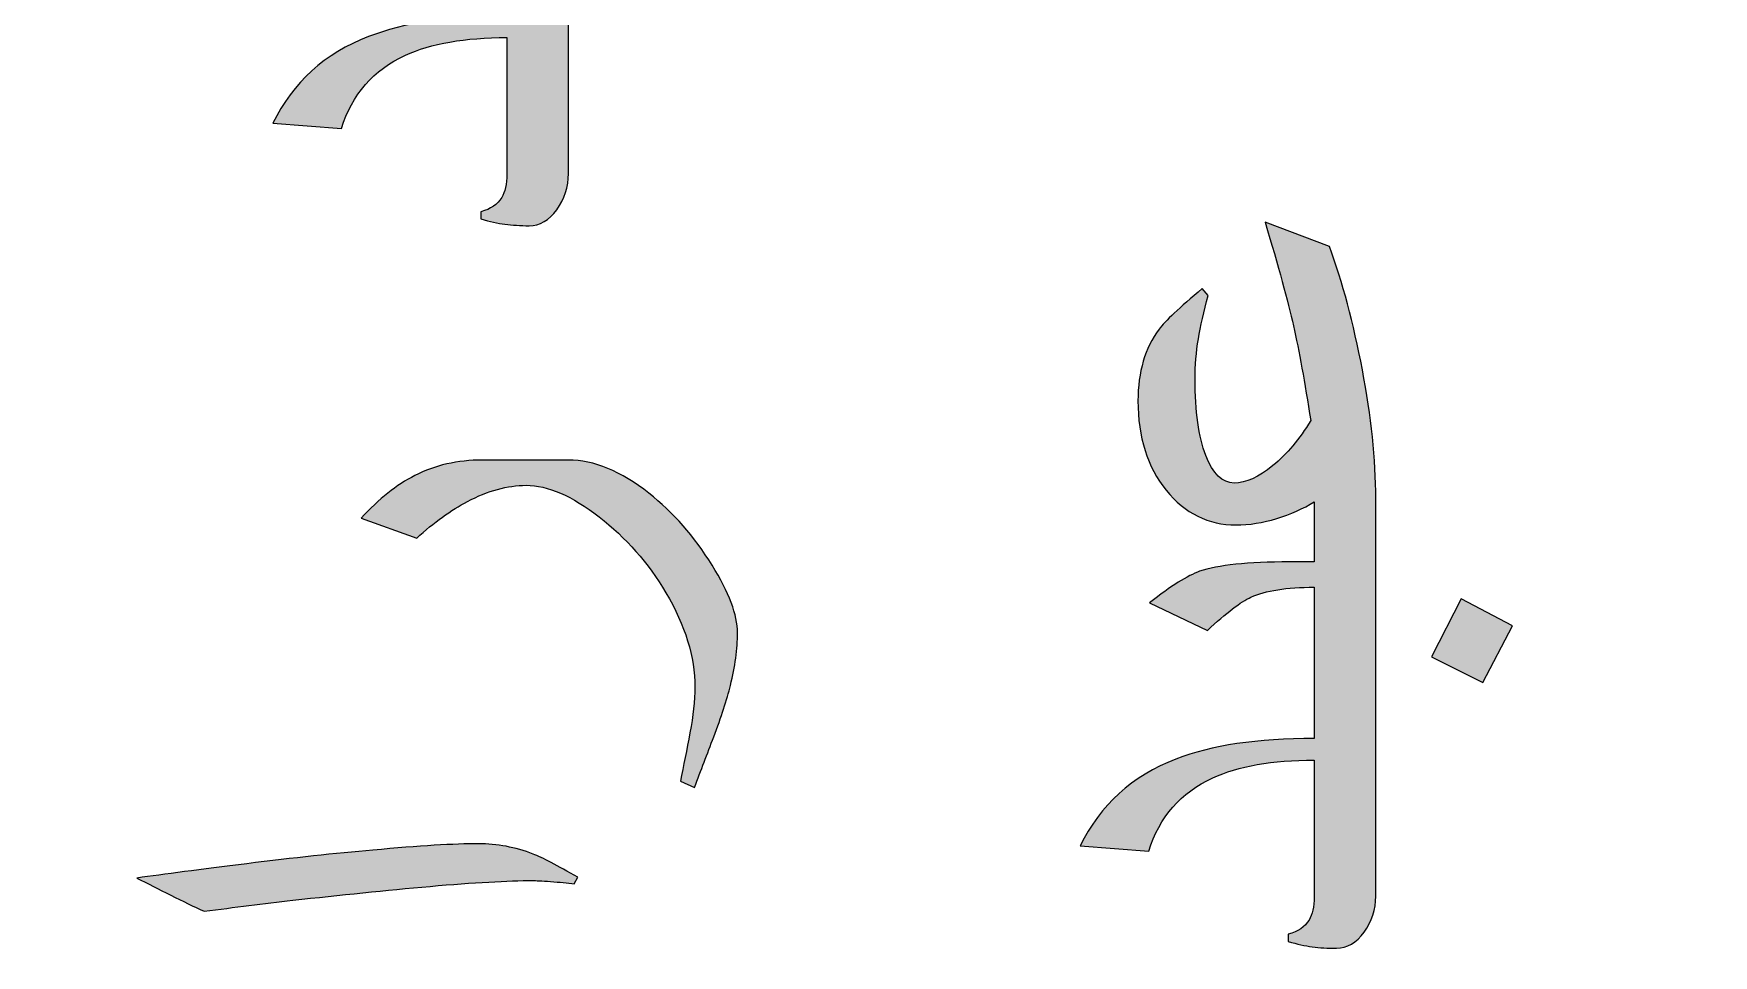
# Model space of a CAD drawing. Header units: millimetres. Extents: x -114 to 68, y -982 to -634.
# Drawn here: x -21.73 to -2.05, y -666.74 to -655.94 of the extents above; entities that cross this region are included whole.
import ezdxf

# ---------------------------------------------------------------- set-up
doc = ezdxf.new("R2010")
doc.units = ezdxf.units.MM
doc.header["$MEASUREMENT"] = 0
doc.layers.add('Layer 1', color=7, linetype='Continuous')

msp = doc.modelspace()

# ---------------------------------------------------------------- hatches: boundary and pattern name
at = {"layer": 'Layer 1', "true_color": 0x2b2a29}
h = msp.add_hatch(color=250, dxfattribs=at)
edge = h.paths.add_edge_path()
edge.add_spline(control_points=[(-15.4654, -647.9029), (-15.4654, -647.9029), (-15.4654, -652.3903), (-15.4654, -652.3903), (-15.4654, -652.3903), (-15.4654, -652.6782), (-15.4654, -652.6782), (-15.4654, -652.6782), (-15.4654, -652.8193), (-15.4654, -652.8193), (-15.4654, -653.0042), (-15.5078, -653.2116), (-15.591, -653.443), (-15.687, -653.7097), (-15.821, -653.944), (-15.9904, -654.1486), (-15.7928, -654.308), (-15.6559, -654.4717), (-15.5797, -654.6382), (-15.5035, -654.8047), (-15.4654, -655.0489), (-15.4654, -655.3692), (-15.4654, -655.3692), (-15.4654, -655.729), (-15.4654, -655.729), (-15.4654, -655.729), (-15.4654, -656.0141), (-15.4654, -656.0141), (-15.4654, -656.0141), (-15.4654, -657.5762), (-15.4654, -657.5762), (-15.4654, -657.7328), (-15.5106, -657.8739), (-15.6023, -657.9995), (-15.6926, -658.1237), (-15.7999, -658.1872), (-15.9241, -658.1872), (-16.0285, -658.1872), (-16.123, -658.1815), (-16.2091, -658.1703), (-16.2938, -658.159), (-16.3883, -658.1378), (-16.4899, -658.1082), (-16.4899, -658.1082), (-16.4899, -658.0235), (-16.4899, -658.0235), (-16.377, -657.9925), (-16.2966, -657.9374), (-16.2472, -657.8584), (-16.2063, -657.7921), (-16.1851, -657.7004), (-16.1851, -657.5846), (-16.1851, -657.5846), (-16.1851, -656.0141), (-16.1851, -656.0141), (-16.1851, -656.0141), (-16.1851, -655.983), (-16.1851, -655.983), (-16.679, -655.983), (-17.0755, -656.0522), (-17.3761, -656.1905), (-17.75, -656.3626), (-17.9998, -656.6491), (-18.124, -657.0498), (-18.124, -657.0498), (-18.9283, -656.9863), (-18.9283, -656.9863), (-18.6941, -656.508), (-18.3201, -656.1693), (-17.8065, -655.9703), (-17.393, -655.8095), (-16.8526, -655.729), (-16.1851, -655.729), (-16.1851, -655.729), (-16.1851, -655.3819), (-16.1851, -655.3819), (-16.1851, -655.1307), (-16.2486, -654.9078), (-16.3756, -654.713), (-16.4758, -654.5606), (-16.6141, -654.4237), (-16.7947, -654.2996), (-17.0374, -654.1316), (-17.2491, -653.9242), (-17.4283, -653.6787), (-17.5878, -653.4585), (-17.6908, -653.2567), (-17.7345, -653.0719), (-17.4452, -652.8814), (-17.1842, -652.7304), (-16.9513, -652.6175), (-16.6367, -652.4665), (-16.3813, -652.3903), (-16.1865, -652.3903), (-16.1865, -652.3903), (-16.1851, -652.3903), (-16.1851, -652.3903), (-16.1851, -652.3903), (-16.1851, -649.3084), (-16.1851, -649.3084), (-16.4038, -649.5892), (-16.5732, -649.8263), (-16.6945, -650.0196), (-16.8469, -650.2595), (-16.957, -650.4782), (-17.0261, -650.6772), (-17.1037, -650.9002), (-17.1418, -651.1259), (-17.1418, -651.3545), (-17.1418, -651.4957), (-17.132, -651.6368), (-17.1122, -651.7807), (-17.3154, -651.7003), (-17.4791, -651.5958), (-17.6019, -651.466), (-17.7811, -651.2798), (-17.87, -651.0427), (-17.87, -650.7548), (-17.87, -650.474), (-17.7317, -650.1424), (-17.4565, -649.7586), (-17.3196, -649.5695), (-17.0572, -649.259), (-16.6719, -648.8286), (-16.3728, -648.4956), (-16.2105, -648.2698), (-16.1851, -648.1513), (-16.1851, -648.1513), (-16.1851, -647.9029), (-16.1851, -647.9029), (-16.1851, -647.9029), (-15.4654, -647.9029), (-15.4654, -647.9029)], knot_values=[0, 0, 0, 0, 0.0227273, 0.0227273, 0.0227273, 0.0454545, 0.0454545, 0.0454545, 0.0681818, 0.0681818, 0.0681818, 0.0909091, 0.0909091, 0.0909091, 0.1136364, 0.1136364, 0.1136364, 0.1363636, 0.1363636, 0.1363636, 0.1590909, 0.1590909, 0.1590909, 0.1818182, 0.1818182, 0.1818182, 0.2045455, 0.2045455, 0.2045455, 0.2272727, 0.2272727, 0.2272727, 0.25, 0.25, 0.25, 0.2727273, 0.2727273, 0.2727273, 0.2954545, 0.2954545, 0.2954545, 0.3181818, 0.3181818, 0.3181818, 0.3409091, 0.3409091, 0.3409091, 0.3636364, 0.3636364, 0.3636364, 0.3863636, 0.3863636, 0.3863636, 0.4090909, 0.4090909, 0.4090909, 0.4318182, 0.4318182, 0.4318182, 0.4545455, 0.4545455, 0.4545455, 0.4772727, 0.4772727, 0.4772727, 0.5, 0.5, 0.5, 0.5227273, 0.5227273, 0.5227273, 0.5454545, 0.5454545, 0.5454545, 0.5681818, 0.5681818, 0.5681818, 0.5909091, 0.5909091, 0.5909091, 0.6136364, 0.6136364, 0.6136364, 0.6363636, 0.6363636, 0.6363636, 0.6590909, 0.6590909, 0.6590909, 0.6818182, 0.6818182, 0.6818182, 0.7045455, 0.7045455, 0.7045455, 0.7272727, 0.7272727, 0.7272727, 0.75, 0.75, 0.75, 0.7727273, 0.7727273, 0.7727273, 0.7954545, 0.7954545, 0.7954545, 0.8181818, 0.8181818, 0.8181818, 0.8409091, 0.8409091, 0.8409091, 0.8636364, 0.8636364, 0.8636364, 0.8863636, 0.8863636, 0.8863636, 0.9090909, 0.9090909, 0.9090909, 0.9318182, 0.9318182, 0.9318182, 0.9545455, 0.9545455, 0.9545455, 0.9772727, 0.9772727, 0.9772727, 1, 1, 1, 1], degree=3, periodic=1)
h = msp.add_hatch(color=250, dxfattribs=at)
edge = h.paths.add_edge_path()
edge.add_spline(control_points=[(-6.0067, -664.4807), (-6.0067, -664.4807), (-6.0067, -666.0428), (-6.0067, -666.0428), (-6.0067, -666.1994), (-6.0519, -666.3405), (-6.1436, -666.4661), (-6.2339, -666.5903), (-6.3412, -666.6538), (-6.4654, -666.6538), (-6.5698, -666.6538), (-6.6643, -666.6481), (-6.7504, -666.6369), (-6.8351, -666.6256), (-6.9296, -666.6044), (-7.0312, -666.5748), (-7.0312, -666.5748), (-7.0312, -666.4901), (-7.0312, -666.4901), (-6.9183, -666.4591), (-6.8379, -666.404), (-6.7885, -666.325), (-6.7476, -666.2587), (-6.7264, -666.167), (-6.7264, -666.0512), (-6.7264, -666.0512), (-6.7264, -664.4807), (-6.7264, -664.4807), (-6.7264, -664.4807), (-6.7264, -664.4496), (-6.7264, -664.4496), (-7.2203, -664.4496), (-7.6168, -664.5188), (-7.9174, -664.6571), (-8.2913, -664.8292), (-8.5411, -665.1157), (-8.6653, -665.5164), (-8.6653, -665.5164), (-9.4696, -665.4529), (-9.4696, -665.4529), (-9.2354, -664.9746), (-8.8614, -664.6359), (-8.3478, -664.4369), (-7.9343, -664.2761), (-7.3939, -664.1956), (-6.7264, -664.1956), (-6.7264, -664.1956), (-6.7264, -662.4233), (-6.7264, -662.4233), (-7.051, -662.4233), (-7.2979, -662.4628), (-7.4687, -662.5404), (-7.5872, -662.5926), (-7.7565, -662.7224), (-7.9795, -662.9313), (-7.9795, -662.9313), (-8.6568, -662.6053), (-8.6568, -662.6053), (-8.4056, -662.4091), (-8.2109, -662.2864), (-8.0698, -662.237), (-7.8581, -662.1636), (-7.5068, -662.1269), (-7.0157, -662.1269), (-7.0157, -662.1269), (-6.7264, -662.1269), (-6.7264, -662.1269), (-6.7264, -662.1269), (-6.7264, -661.4228), (-6.7264, -661.4228), (-6.8562, -661.5032), (-7.003, -661.5681), (-7.1667, -661.6189), (-7.3304, -661.6683), (-7.4898, -661.6937), (-7.6436, -661.6937), (-7.9682, -661.6937), (-8.2419, -661.5582), (-8.4621, -661.2873), (-8.6822, -661.015), (-8.7923, -660.6664), (-8.7923, -660.2388), (-8.7923, -659.9002), (-8.7104, -659.6208), (-8.5453, -659.4006), (-8.4762, -659.3061), (-8.3083, -659.148), (-8.0387, -658.9251), (-8.0387, -658.9251), (-7.971, -659.0041), (-7.971, -659.0041), (-8.0218, -659.1932), (-8.0599, -659.3639), (-8.0853, -659.5149), (-8.1107, -659.6659), (-8.1234, -659.8226), (-8.1234, -659.9848), (-8.1234, -660.3644), (-8.0811, -660.6622), (-7.9978, -660.8781), (-7.9132, -661.094), (-7.8031, -661.2026), (-7.6648, -661.2026), (-7.5307, -661.2026), (-7.3798, -661.1349), (-7.2132, -660.998), (-7.0467, -660.8626), (-6.8986, -660.6876), (-6.7687, -660.4717), (-6.8379, -660.0201), (-6.9056, -659.6504), (-6.9705, -659.3611), (-7.0369, -659.0718), (-7.1469, -658.6669), (-7.3021, -658.1462), (-7.3021, -658.1462), (-6.5486, -658.4312), (-6.5486, -658.4312), (-6.3962, -658.8475), (-6.2678, -659.3287), (-6.1634, -659.8748), (-6.0589, -660.4223), (-6.0067, -660.9246), (-6.0067, -661.3847), (-6.0067, -661.3847), (-6.0067, -662.1269), (-6.0067, -662.1269), (-6.0067, -662.1269), (-6.0067, -662.4134), (-6.0067, -662.4134), (-6.0067, -662.4134), (-6.0067, -664.1956), (-6.0067, -664.1956), (-6.0067, -664.1956), (-6.0067, -664.4807), (-6.0067, -664.4807)], knot_values=[0, 0, 0, 0, 0.0222222, 0.0222222, 0.0222222, 0.0444444, 0.0444444, 0.0444444, 0.0666667, 0.0666667, 0.0666667, 0.0888889, 0.0888889, 0.0888889, 0.1111111, 0.1111111, 0.1111111, 0.1333333, 0.1333333, 0.1333333, 0.1555556, 0.1555556, 0.1555556, 0.1777778, 0.1777778, 0.1777778, 0.2, 0.2, 0.2, 0.2222222, 0.2222222, 0.2222222, 0.2444444, 0.2444444, 0.2444444, 0.2666667, 0.2666667, 0.2666667, 0.2888889, 0.2888889, 0.2888889, 0.3111111, 0.3111111, 0.3111111, 0.3333333, 0.3333333, 0.3333333, 0.3555556, 0.3555556, 0.3555556, 0.3777778, 0.3777778, 0.3777778, 0.4, 0.4, 0.4, 0.4222222, 0.4222222, 0.4222222, 0.4444444, 0.4444444, 0.4444444, 0.4666667, 0.4666667, 0.4666667, 0.4888889, 0.4888889, 0.4888889, 0.5111111, 0.5111111, 0.5111111, 0.5333333, 0.5333333, 0.5333333, 0.5555556, 0.5555556, 0.5555556, 0.5777778, 0.5777778, 0.5777778, 0.6, 0.6, 0.6, 0.6222222, 0.6222222, 0.6222222, 0.6444444, 0.6444444, 0.6444444, 0.6666667, 0.6666667, 0.6666667, 0.6888889, 0.6888889, 0.6888889, 0.7111111, 0.7111111, 0.7111111, 0.7333333, 0.7333333, 0.7333333, 0.7555556, 0.7555556, 0.7555556, 0.7777778, 0.7777778, 0.7777778, 0.8, 0.8, 0.8, 0.8222222, 0.8222222, 0.8222222, 0.8444444, 0.8444444, 0.8444444, 0.8666667, 0.8666667, 0.8666667, 0.8888889, 0.8888889, 0.8888889, 0.9111111, 0.9111111, 0.9111111, 0.9333333, 0.9333333, 0.9333333, 0.9555556, 0.9555556, 0.9555556, 0.9777778, 0.9777778, 0.9777778, 1, 1, 1, 1], degree=3, periodic=1)
h = msp.add_hatch(color=250, dxfattribs=at)
edge = h.paths.add_edge_path()
edge.add_spline(control_points=[(-15.4668, -660.9332), (-15.1635, -660.9332), (-14.8488, -661.063), (-14.5228, -661.3227), (-14.2364, -661.5484), (-13.9894, -661.8292), (-13.782, -662.1665), (-13.583, -662.4854), (-13.4842, -662.7493), (-13.4842, -662.9567), (-13.4842, -663.1472), (-13.5125, -663.3518), (-13.5675, -663.5734), (-13.6084, -663.7413), (-13.6747, -663.9431), (-13.7636, -664.1773), (-13.8384, -664.3749), (-13.9132, -664.5725), (-13.988, -664.7686), (-13.988, -664.7686), (-14.1531, -664.698), (-14.1531, -664.698), (-14.1164, -664.516), (-14.0797, -664.3269), (-14.0416, -664.1294), (-14.0035, -663.9318), (-13.9838, -663.7526), (-13.9838, -663.5931), (-13.9838, -663.2404), (-14.0967, -662.8721), (-14.3224, -662.4882), (-14.5299, -662.1397), (-14.7909, -661.8434), (-15.107, -661.5978), (-15.4231, -661.3523), (-15.7067, -661.2295), (-15.9607, -661.2295), (-16.1795, -661.2295), (-16.4081, -661.293), (-16.648, -661.4186), (-16.8413, -661.5202), (-17.0388, -661.6641), (-17.2434, -661.8476), (-17.2434, -661.8476), (-17.8954, -661.6148), (-17.8954, -661.6148), (-17.6851, -661.389), (-17.4763, -661.2225), (-17.266, -661.1152), (-17.029, -660.9939), (-16.7637, -660.9332), (-16.4716, -660.9332), (-16.4716, -660.9332), (-15.4668, -660.9332), (-15.4668, -660.9332)], knot_values=[0, 0, 0, 0, 0.0555556, 0.0555556, 0.0555556, 0.1111111, 0.1111111, 0.1111111, 0.1666667, 0.1666667, 0.1666667, 0.2222222, 0.2222222, 0.2222222, 0.2777778, 0.2777778, 0.2777778, 0.3333333, 0.3333333, 0.3333333, 0.3888889, 0.3888889, 0.3888889, 0.4444444, 0.4444444, 0.4444444, 0.5, 0.5, 0.5, 0.5555556, 0.5555556, 0.5555556, 0.6111111, 0.6111111, 0.6111111, 0.6666667, 0.6666667, 0.6666667, 0.7222222, 0.7222222, 0.7222222, 0.7777778, 0.7777778, 0.7777778, 0.8333333, 0.8333333, 0.8333333, 0.8888889, 0.8888889, 0.8888889, 0.9444444, 0.9444444, 0.9444444, 1, 1, 1, 1], degree=3, periodic=1)
h = msp.add_hatch(color=250, dxfattribs=at)
edge = h.paths.add_edge_path()
edge.add_spline(control_points=[(-5.0048, -662.5587), (-5.0048, -662.5587), (-4.4065, -662.8776), (-4.4065, -662.8776), (-4.4065, -662.8776), (-4.7523, -663.5409), (-4.7523, -663.5409), (-4.7523, -663.5409), (-5.3548, -663.2375), (-5.3548, -663.2375), (-5.3548, -663.2375), (-5.0048, -662.5587), (-5.0048, -662.5587)], knot_values=[0, 0, 0, 0, 0.25, 0.25, 0.25, 0.5, 0.5, 0.5, 0.75, 0.75, 0.75, 1, 1, 1, 1], degree=3, periodic=1)
h = msp.add_hatch(color=250, dxfattribs=at)
edge = h.paths.add_edge_path()
edge.add_spline(control_points=[(-16.521, -665.429), (-16.3008, -665.429), (-16.0863, -665.4699), (-15.8803, -665.5504), (-15.7702, -665.5927), (-15.5953, -665.683), (-15.3554, -665.8227), (-15.3554, -665.8227), (-15.3963, -665.8975), (-15.3963, -665.8975), (-15.4767, -665.8876), (-15.5684, -665.8791), (-15.6743, -665.8721), (-15.7787, -665.865), (-15.8493, -665.8608), (-15.8845, -665.8608), (-16.171, -665.8608), (-16.5718, -665.8834), (-17.0854, -665.9285), (-17.599, -665.9751), (-18.1353, -666.0287), (-18.6955, -666.0922), (-19.0342, -666.1317), (-19.3799, -666.1741), (-19.7327, -666.2206), (-19.854, -666.1656), (-19.9838, -666.1021), (-20.1249, -666.0315), (-20.2646, -665.961), (-20.3959, -665.8947), (-20.5201, -665.8312), (-20.2068, -665.7874), (-19.7764, -665.731), (-19.2317, -665.6632), (-18.6856, -665.5955), (-18.1945, -665.5419), (-17.7557, -665.5038), (-17.211, -665.4544), (-16.7989, -665.429), (-16.521, -665.429)], knot_values=[0, 0, 0, 0, 0.0769231, 0.0769231, 0.0769231, 0.1538462, 0.1538462, 0.1538462, 0.2307692, 0.2307692, 0.2307692, 0.3076923, 0.3076923, 0.3076923, 0.3846154, 0.3846154, 0.3846154, 0.4615385, 0.4615385, 0.4615385, 0.5384615, 0.5384615, 0.5384615, 0.6153846, 0.6153846, 0.6153846, 0.6923077, 0.6923077, 0.6923077, 0.7692308, 0.7692308, 0.7692308, 0.8461538, 0.8461538, 0.8461538, 0.9230769, 0.9230769, 0.9230769, 1, 1, 1, 1], degree=3, periodic=1)

# ---------------------------------------------------------------- linework, layer by layer
at = {"layer": 'Layer 1', "color": 230, "lineweight": 20}
msp.add_open_spline([(-109.4153, -724.459), (-109.4153, -724.459), (60.5847, -724.459), (60.5847, -724.459), (63.3347, -724.459), (65.5847, -722.2089), (65.5847, -719.4589), (65.5847, -719.4589), (65.5847, -639.4591), (65.5847, -639.4591), (65.5847, -636.7091), (63.3347, -634.459), (60.5847, -634.459), (60.5847, -634.459), (-109.4153, -634.459), (-109.4153, -634.459), (-112.1653, -634.459), (-114.4153, -636.7091), (-114.4153, -639.4591), (-114.4153, -639.4591), (-114.4153, -719.4589), (-114.4153, -719.4589), (-114.4153, -722.2089), (-112.1653, -724.459), (-109.4153, -724.459)], degree=3, knots=[0, 0, 0, 0, 0.125, 0.125, 0.125, 0.25, 0.25, 0.25, 0.375, 0.375, 0.375, 0.5, 0.5, 0.5, 0.625, 0.625, 0.625, 0.75, 0.75, 0.75, 0.875, 0.875, 0.875, 1, 1, 1, 1], dxfattribs=at)
msp.add_open_spline([(-109.4153, -724.459), (-109.4153, -724.459), (60.5847, -724.459), (60.5847, -724.459), (63.3347, -724.459), (65.5847, -722.2089), (65.5847, -719.4589), (65.5847, -719.4589), (65.5847, -639.4591), (65.5847, -639.4591), (65.5847, -636.7091), (63.3347, -634.459), (60.5847, -634.459), (60.5847, -634.459), (-109.4153, -634.459), (-109.4153, -634.459), (-112.1653, -634.459), (-114.4153, -636.7091), (-114.4153, -639.4591), (-114.4153, -639.4591), (-114.4153, -719.4589), (-114.4153, -719.4589), (-114.4153, -722.2089), (-112.1653, -724.459), (-109.4153, -724.459)], degree=3, knots=[0, 0, 0, 0, 0.125, 0.125, 0.125, 0.25, 0.25, 0.25, 0.375, 0.375, 0.375, 0.5, 0.5, 0.5, 0.625, 0.625, 0.625, 0.75, 0.75, 0.75, 0.875, 0.875, 0.875, 1, 1, 1, 1], dxfattribs=at)
msp.add_open_spline([(-109.4153, -724.459), (-109.4153, -724.459), (60.5847, -724.459), (60.5847, -724.459), (63.3347, -724.459), (65.5847, -722.2089), (65.5847, -719.4589), (65.5847, -719.4589), (65.5847, -639.4591), (65.5847, -639.4591), (65.5847, -636.7091), (63.3347, -634.459), (60.5847, -634.459), (60.5847, -634.459), (-109.4153, -634.459), (-109.4153, -634.459), (-112.1653, -634.459), (-114.4153, -636.7091), (-114.4153, -639.4591), (-114.4153, -639.4591), (-114.4153, -719.4589), (-114.4153, -719.4589), (-114.4153, -722.2089), (-112.1653, -724.459), (-109.4153, -724.459)], degree=3, knots=[0, 0, 0, 0, 0.125, 0.125, 0.125, 0.25, 0.25, 0.25, 0.375, 0.375, 0.375, 0.5, 0.5, 0.5, 0.625, 0.625, 0.625, 0.75, 0.75, 0.75, 0.875, 0.875, 0.875, 1, 1, 1, 1], dxfattribs=at)
msp.add_open_spline([(-109.4153, -724.459), (-109.4153, -724.459), (60.5847, -724.459), (60.5847, -724.459), (63.3347, -724.459), (65.5847, -722.2089), (65.5847, -719.4589), (65.5847, -719.4589), (65.5847, -639.4591), (65.5847, -639.4591), (65.5847, -636.7091), (63.3347, -634.459), (60.5847, -634.459), (60.5847, -634.459), (-109.4153, -634.459), (-109.4153, -634.459), (-112.1653, -634.459), (-114.4153, -636.7091), (-114.4153, -639.4591), (-114.4153, -639.4591), (-114.4153, -719.4589), (-114.4153, -719.4589), (-114.4153, -722.2089), (-112.1653, -724.459), (-109.4153, -724.459)], degree=3, knots=[0, 0, 0, 0, 0.125, 0.125, 0.125, 0.25, 0.25, 0.25, 0.375, 0.375, 0.375, 0.5, 0.5, 0.5, 0.625, 0.625, 0.625, 0.75, 0.75, 0.75, 0.875, 0.875, 0.875, 1, 1, 1, 1], dxfattribs=at)
at = {"layer": 'Layer 1', "color": 250}
for points, knots in [([(-15.4654, -647.9029), (-15.4654, -647.9029), (-15.4654, -652.3903), (-15.4654, -652.3903), (-15.4654, -652.3903), (-15.4654, -652.6782), (-15.4654, -652.6782), (-15.4654, -652.6782), (-15.4654, -652.8193), (-15.4654, -652.8193), (-15.4654, -653.0042), (-15.5078, -653.2116), (-15.591, -653.443), (-15.687, -653.7097), (-15.821, -653.944), (-15.9904, -654.1486), (-15.7928, -654.308), (-15.6559, -654.4717), (-15.5797, -654.6382), (-15.5035, -654.8047), (-15.4654, -655.0489), (-15.4654, -655.3692), (-15.4654, -655.3692), (-15.4654, -655.729), (-15.4654, -655.729), (-15.4654, -655.729), (-15.4654, -656.0141), (-15.4654, -656.0141), (-15.4654, -656.0141), (-15.4654, -657.5762), (-15.4654, -657.5762), (-15.4654, -657.7328), (-15.5106, -657.8739), (-15.6023, -657.9995), (-15.6926, -658.1237), (-15.7999, -658.1872), (-15.9241, -658.1872), (-16.0285, -658.1872), (-16.123, -658.1815), (-16.2091, -658.1703), (-16.2938, -658.159), (-16.3883, -658.1378), (-16.4899, -658.1082), (-16.4899, -658.1082), (-16.4899, -658.0235), (-16.4899, -658.0235), (-16.377, -657.9925), (-16.2966, -657.9374), (-16.2472, -657.8584), (-16.2063, -657.7921), (-16.1851, -657.7004), (-16.1851, -657.5846), (-16.1851, -657.5846), (-16.1851, -656.0141), (-16.1851, -656.0141), (-16.1851, -656.0141), (-16.1851, -655.983), (-16.1851, -655.983), (-16.679, -655.983), (-17.0755, -656.0522), (-17.3761, -656.1905), (-17.75, -656.3626), (-17.9998, -656.6491), (-18.124, -657.0498), (-18.124, -657.0498), (-18.9283, -656.9863), (-18.9283, -656.9863), (-18.6941, -656.508), (-18.3201, -656.1693), (-17.8065, -655.9703), (-17.393, -655.8095), (-16.8526, -655.729), (-16.1851, -655.729), (-16.1851, -655.729), (-16.1851, -655.3819), (-16.1851, -655.3819), (-16.1851, -655.1307), (-16.2486, -654.9078), (-16.3756, -654.713), (-16.4758, -654.5606), (-16.6141, -654.4237), (-16.7947, -654.2996), (-17.0374, -654.1316), (-17.2491, -653.9242), (-17.4283, -653.6787), (-17.5878, -653.4585), (-17.6908, -653.2567), (-17.7345, -653.0719), (-17.4452, -652.8814), (-17.1842, -652.7304), (-16.9513, -652.6175), (-16.6367, -652.4665), (-16.3813, -652.3903), (-16.1865, -652.3903), (-16.1865, -652.3903), (-16.1851, -652.3903), (-16.1851, -652.3903), (-16.1851, -652.3903), (-16.1851, -649.3084), (-16.1851, -649.3084), (-16.4038, -649.5892), (-16.5732, -649.8263), (-16.6945, -650.0196), (-16.8469, -650.2595), (-16.957, -650.4782), (-17.0261, -650.6772), (-17.1037, -650.9002), (-17.1418, -651.1259), (-17.1418, -651.3545), (-17.1418, -651.4957), (-17.132, -651.6368), (-17.1122, -651.7807), (-17.3154, -651.7003), (-17.4791, -651.5958), (-17.6019, -651.466), (-17.7811, -651.2798), (-17.87, -651.0427), (-17.87, -650.7548), (-17.87, -650.474), (-17.7317, -650.1424), (-17.4565, -649.7586), (-17.3196, -649.5695), (-17.0572, -649.259), (-16.6719, -648.8286), (-16.3728, -648.4956), (-16.2105, -648.2698), (-16.1851, -648.1513), (-16.1851, -648.1513), (-16.1851, -647.9029), (-16.1851, -647.9029), (-16.1851, -647.9029), (-15.4654, -647.9029), (-15.4654, -647.9029)], [0, 0, 0, 0, 0.0227273, 0.0227273, 0.0227273, 0.0454545, 0.0454545, 0.0454545, 0.0681818, 0.0681818, 0.0681818, 0.0909091, 0.0909091, 0.0909091, 0.1136364, 0.1136364, 0.1136364, 0.1363636, 0.1363636, 0.1363636, 0.1590909, 0.1590909, 0.1590909, 0.1818182, 0.1818182, 0.1818182, 0.2045455, 0.2045455, 0.2045455, 0.2272727, 0.2272727, 0.2272727, 0.25, 0.25, 0.25, 0.2727273, 0.2727273, 0.2727273, 0.2954545, 0.2954545, 0.2954545, 0.3181818, 0.3181818, 0.3181818, 0.3409091, 0.3409091, 0.3409091, 0.3636364, 0.3636364, 0.3636364, 0.3863636, 0.3863636, 0.3863636, 0.4090909, 0.4090909, 0.4090909, 0.4318182, 0.4318182, 0.4318182, 0.4545455, 0.4545455, 0.4545455, 0.4772727, 0.4772727, 0.4772727, 0.5, 0.5, 0.5, 0.5227273, 0.5227273, 0.5227273, 0.5454545, 0.5454545, 0.5454545, 0.5681818, 0.5681818, 0.5681818, 0.5909091, 0.5909091, 0.5909091, 0.6136364, 0.6136364, 0.6136364, 0.6363636, 0.6363636, 0.6363636, 0.6590909, 0.6590909, 0.6590909, 0.6818182, 0.6818182, 0.6818182, 0.7045455, 0.7045455, 0.7045455, 0.7272727, 0.7272727, 0.7272727, 0.75, 0.75, 0.75, 0.7727273, 0.7727273, 0.7727273, 0.7954545, 0.7954545, 0.7954545, 0.8181818, 0.8181818, 0.8181818, 0.8409091, 0.8409091, 0.8409091, 0.8636364, 0.8636364, 0.8636364, 0.8863636, 0.8863636, 0.8863636, 0.9090909, 0.9090909, 0.9090909, 0.9318182, 0.9318182, 0.9318182, 0.9545455, 0.9545455, 0.9545455, 0.9772727, 0.9772727, 0.9772727, 1, 1, 1, 1]), ([(-6.0067, -664.4807), (-6.0067, -664.4807), (-6.0067, -666.0428), (-6.0067, -666.0428), (-6.0067, -666.1994), (-6.0519, -666.3405), (-6.1436, -666.4661), (-6.2339, -666.5903), (-6.3412, -666.6538), (-6.4654, -666.6538), (-6.5698, -666.6538), (-6.6643, -666.6481), (-6.7504, -666.6369), (-6.8351, -666.6256), (-6.9296, -666.6044), (-7.0312, -666.5748), (-7.0312, -666.5748), (-7.0312, -666.4901), (-7.0312, -666.4901), (-6.9183, -666.4591), (-6.8379, -666.404), (-6.7885, -666.325), (-6.7476, -666.2587), (-6.7264, -666.167), (-6.7264, -666.0512), (-6.7264, -666.0512), (-6.7264, -664.4807), (-6.7264, -664.4807), (-6.7264, -664.4807), (-6.7264, -664.4496), (-6.7264, -664.4496), (-7.2203, -664.4496), (-7.6168, -664.5188), (-7.9174, -664.6571), (-8.2913, -664.8292), (-8.5411, -665.1157), (-8.6653, -665.5164), (-8.6653, -665.5164), (-9.4696, -665.4529), (-9.4696, -665.4529), (-9.2354, -664.9746), (-8.8614, -664.6359), (-8.3478, -664.4369), (-7.9343, -664.2761), (-7.3939, -664.1956), (-6.7264, -664.1956), (-6.7264, -664.1956), (-6.7264, -662.4233), (-6.7264, -662.4233), (-7.051, -662.4233), (-7.2979, -662.4628), (-7.4687, -662.5404), (-7.5872, -662.5926), (-7.7565, -662.7224), (-7.9795, -662.9313), (-7.9795, -662.9313), (-8.6568, -662.6053), (-8.6568, -662.6053), (-8.4056, -662.4091), (-8.2109, -662.2864), (-8.0698, -662.237), (-7.8581, -662.1636), (-7.5068, -662.1269), (-7.0157, -662.1269), (-7.0157, -662.1269), (-6.7264, -662.1269), (-6.7264, -662.1269), (-6.7264, -662.1269), (-6.7264, -661.4228), (-6.7264, -661.4228), (-6.8562, -661.5032), (-7.003, -661.5681), (-7.1667, -661.6189), (-7.3304, -661.6683), (-7.4898, -661.6937), (-7.6436, -661.6937), (-7.9682, -661.6937), (-8.2419, -661.5582), (-8.4621, -661.2873), (-8.6822, -661.015), (-8.7923, -660.6664), (-8.7923, -660.2388), (-8.7923, -659.9002), (-8.7104, -659.6208), (-8.5453, -659.4006), (-8.4762, -659.3061), (-8.3083, -659.148), (-8.0387, -658.9251), (-8.0387, -658.9251), (-7.971, -659.0041), (-7.971, -659.0041), (-8.0218, -659.1932), (-8.0599, -659.3639), (-8.0853, -659.5149), (-8.1107, -659.6659), (-8.1234, -659.8226), (-8.1234, -659.9848), (-8.1234, -660.3644), (-8.0811, -660.6622), (-7.9978, -660.8781), (-7.9132, -661.094), (-7.8031, -661.2026), (-7.6648, -661.2026), (-7.5307, -661.2026), (-7.3798, -661.1349), (-7.2132, -660.998), (-7.0467, -660.8626), (-6.8986, -660.6876), (-6.7687, -660.4717), (-6.8379, -660.0201), (-6.9056, -659.6504), (-6.9705, -659.3611), (-7.0369, -659.0718), (-7.1469, -658.6669), (-7.3021, -658.1462), (-7.3021, -658.1462), (-6.5486, -658.4312), (-6.5486, -658.4312), (-6.3962, -658.8475), (-6.2678, -659.3287), (-6.1634, -659.8748), (-6.0589, -660.4223), (-6.0067, -660.9246), (-6.0067, -661.3847), (-6.0067, -661.3847), (-6.0067, -662.1269), (-6.0067, -662.1269), (-6.0067, -662.1269), (-6.0067, -662.4134), (-6.0067, -662.4134), (-6.0067, -662.4134), (-6.0067, -664.1956), (-6.0067, -664.1956), (-6.0067, -664.1956), (-6.0067, -664.4807), (-6.0067, -664.4807)], [0, 0, 0, 0, 0.0222222, 0.0222222, 0.0222222, 0.0444444, 0.0444444, 0.0444444, 0.0666667, 0.0666667, 0.0666667, 0.0888889, 0.0888889, 0.0888889, 0.1111111, 0.1111111, 0.1111111, 0.1333333, 0.1333333, 0.1333333, 0.1555556, 0.1555556, 0.1555556, 0.1777778, 0.1777778, 0.1777778, 0.2, 0.2, 0.2, 0.2222222, 0.2222222, 0.2222222, 0.2444444, 0.2444444, 0.2444444, 0.2666667, 0.2666667, 0.2666667, 0.2888889, 0.2888889, 0.2888889, 0.3111111, 0.3111111, 0.3111111, 0.3333333, 0.3333333, 0.3333333, 0.3555556, 0.3555556, 0.3555556, 0.3777778, 0.3777778, 0.3777778, 0.4, 0.4, 0.4, 0.4222222, 0.4222222, 0.4222222, 0.4444444, 0.4444444, 0.4444444, 0.4666667, 0.4666667, 0.4666667, 0.4888889, 0.4888889, 0.4888889, 0.5111111, 0.5111111, 0.5111111, 0.5333333, 0.5333333, 0.5333333, 0.5555556, 0.5555556, 0.5555556, 0.5777778, 0.5777778, 0.5777778, 0.6, 0.6, 0.6, 0.6222222, 0.6222222, 0.6222222, 0.6444444, 0.6444444, 0.6444444, 0.6666667, 0.6666667, 0.6666667, 0.6888889, 0.6888889, 0.6888889, 0.7111111, 0.7111111, 0.7111111, 0.7333333, 0.7333333, 0.7333333, 0.7555556, 0.7555556, 0.7555556, 0.7777778, 0.7777778, 0.7777778, 0.8, 0.8, 0.8, 0.8222222, 0.8222222, 0.8222222, 0.8444444, 0.8444444, 0.8444444, 0.8666667, 0.8666667, 0.8666667, 0.8888889, 0.8888889, 0.8888889, 0.9111111, 0.9111111, 0.9111111, 0.9333333, 0.9333333, 0.9333333, 0.9555556, 0.9555556, 0.9555556, 0.9777778, 0.9777778, 0.9777778, 1, 1, 1, 1]), ([(-15.4668, -660.9332), (-15.1635, -660.9332), (-14.8488, -661.063), (-14.5228, -661.3227), (-14.2364, -661.5484), (-13.9894, -661.8292), (-13.782, -662.1665), (-13.583, -662.4854), (-13.4842, -662.7493), (-13.4842, -662.9567), (-13.4842, -663.1472), (-13.5125, -663.3518), (-13.5675, -663.5734), (-13.6084, -663.7413), (-13.6747, -663.9431), (-13.7636, -664.1773), (-13.8384, -664.3749), (-13.9132, -664.5725), (-13.988, -664.7686), (-13.988, -664.7686), (-14.1531, -664.698), (-14.1531, -664.698), (-14.1164, -664.516), (-14.0797, -664.3269), (-14.0416, -664.1294), (-14.0035, -663.9318), (-13.9838, -663.7526), (-13.9838, -663.5931), (-13.9838, -663.2404), (-14.0967, -662.8721), (-14.3224, -662.4882), (-14.5299, -662.1397), (-14.7909, -661.8434), (-15.107, -661.5978), (-15.4231, -661.3523), (-15.7067, -661.2295), (-15.9607, -661.2295), (-16.1795, -661.2295), (-16.4081, -661.293), (-16.648, -661.4186), (-16.8413, -661.5202), (-17.0388, -661.6641), (-17.2434, -661.8476), (-17.2434, -661.8476), (-17.8954, -661.6148), (-17.8954, -661.6148), (-17.6851, -661.389), (-17.4763, -661.2225), (-17.266, -661.1152), (-17.029, -660.9939), (-16.7637, -660.9332), (-16.4716, -660.9332), (-16.4716, -660.9332), (-15.4668, -660.9332), (-15.4668, -660.9332)], [0, 0, 0, 0, 0.0555556, 0.0555556, 0.0555556, 0.1111111, 0.1111111, 0.1111111, 0.1666667, 0.1666667, 0.1666667, 0.2222222, 0.2222222, 0.2222222, 0.2777778, 0.2777778, 0.2777778, 0.3333333, 0.3333333, 0.3333333, 0.3888889, 0.3888889, 0.3888889, 0.4444444, 0.4444444, 0.4444444, 0.5, 0.5, 0.5, 0.5555556, 0.5555556, 0.5555556, 0.6111111, 0.6111111, 0.6111111, 0.6666667, 0.6666667, 0.6666667, 0.7222222, 0.7222222, 0.7222222, 0.7777778, 0.7777778, 0.7777778, 0.8333333, 0.8333333, 0.8333333, 0.8888889, 0.8888889, 0.8888889, 0.9444444, 0.9444444, 0.9444444, 1, 1, 1, 1]), ([(-5.0048, -662.5587), (-5.0048, -662.5587), (-4.4065, -662.8776), (-4.4065, -662.8776), (-4.4065, -662.8776), (-4.7523, -663.5409), (-4.7523, -663.5409), (-4.7523, -663.5409), (-5.3548, -663.2375), (-5.3548, -663.2375), (-5.3548, -663.2375), (-5.0048, -662.5587), (-5.0048, -662.5587)], [0, 0, 0, 0, 0.25, 0.25, 0.25, 0.5, 0.5, 0.5, 0.75, 0.75, 0.75, 1, 1, 1, 1]), ([(-16.521, -665.429), (-16.3008, -665.429), (-16.0863, -665.4699), (-15.8803, -665.5504), (-15.7702, -665.5927), (-15.5953, -665.683), (-15.3554, -665.8227), (-15.3554, -665.8227), (-15.3963, -665.8975), (-15.3963, -665.8975), (-15.4767, -665.8876), (-15.5684, -665.8791), (-15.6743, -665.8721), (-15.7787, -665.865), (-15.8493, -665.8608), (-15.8845, -665.8608), (-16.171, -665.8608), (-16.5718, -665.8834), (-17.0854, -665.9285), (-17.599, -665.9751), (-18.1353, -666.0287), (-18.6955, -666.0922), (-19.0342, -666.1317), (-19.3799, -666.1741), (-19.7327, -666.2206), (-19.854, -666.1656), (-19.9838, -666.1021), (-20.1249, -666.0315), (-20.2646, -665.961), (-20.3959, -665.8947), (-20.5201, -665.8312), (-20.2068, -665.7874), (-19.7764, -665.731), (-19.2317, -665.6632), (-18.6856, -665.5955), (-18.1945, -665.5419), (-17.7557, -665.5038), (-17.211, -665.4544), (-16.7989, -665.429), (-16.521, -665.429)], [0, 0, 0, 0, 0.0769231, 0.0769231, 0.0769231, 0.1538462, 0.1538462, 0.1538462, 0.2307692, 0.2307692, 0.2307692, 0.3076923, 0.3076923, 0.3076923, 0.3846154, 0.3846154, 0.3846154, 0.4615385, 0.4615385, 0.4615385, 0.5384615, 0.5384615, 0.5384615, 0.6153846, 0.6153846, 0.6153846, 0.6923077, 0.6923077, 0.6923077, 0.7692308, 0.7692308, 0.7692308, 0.8461538, 0.8461538, 0.8461538, 0.9230769, 0.9230769, 0.9230769, 1, 1, 1, 1])]:
    msp.add_open_spline(points, degree=3, knots=knots, dxfattribs=at)

doc.saveas('drawing.dxf')
